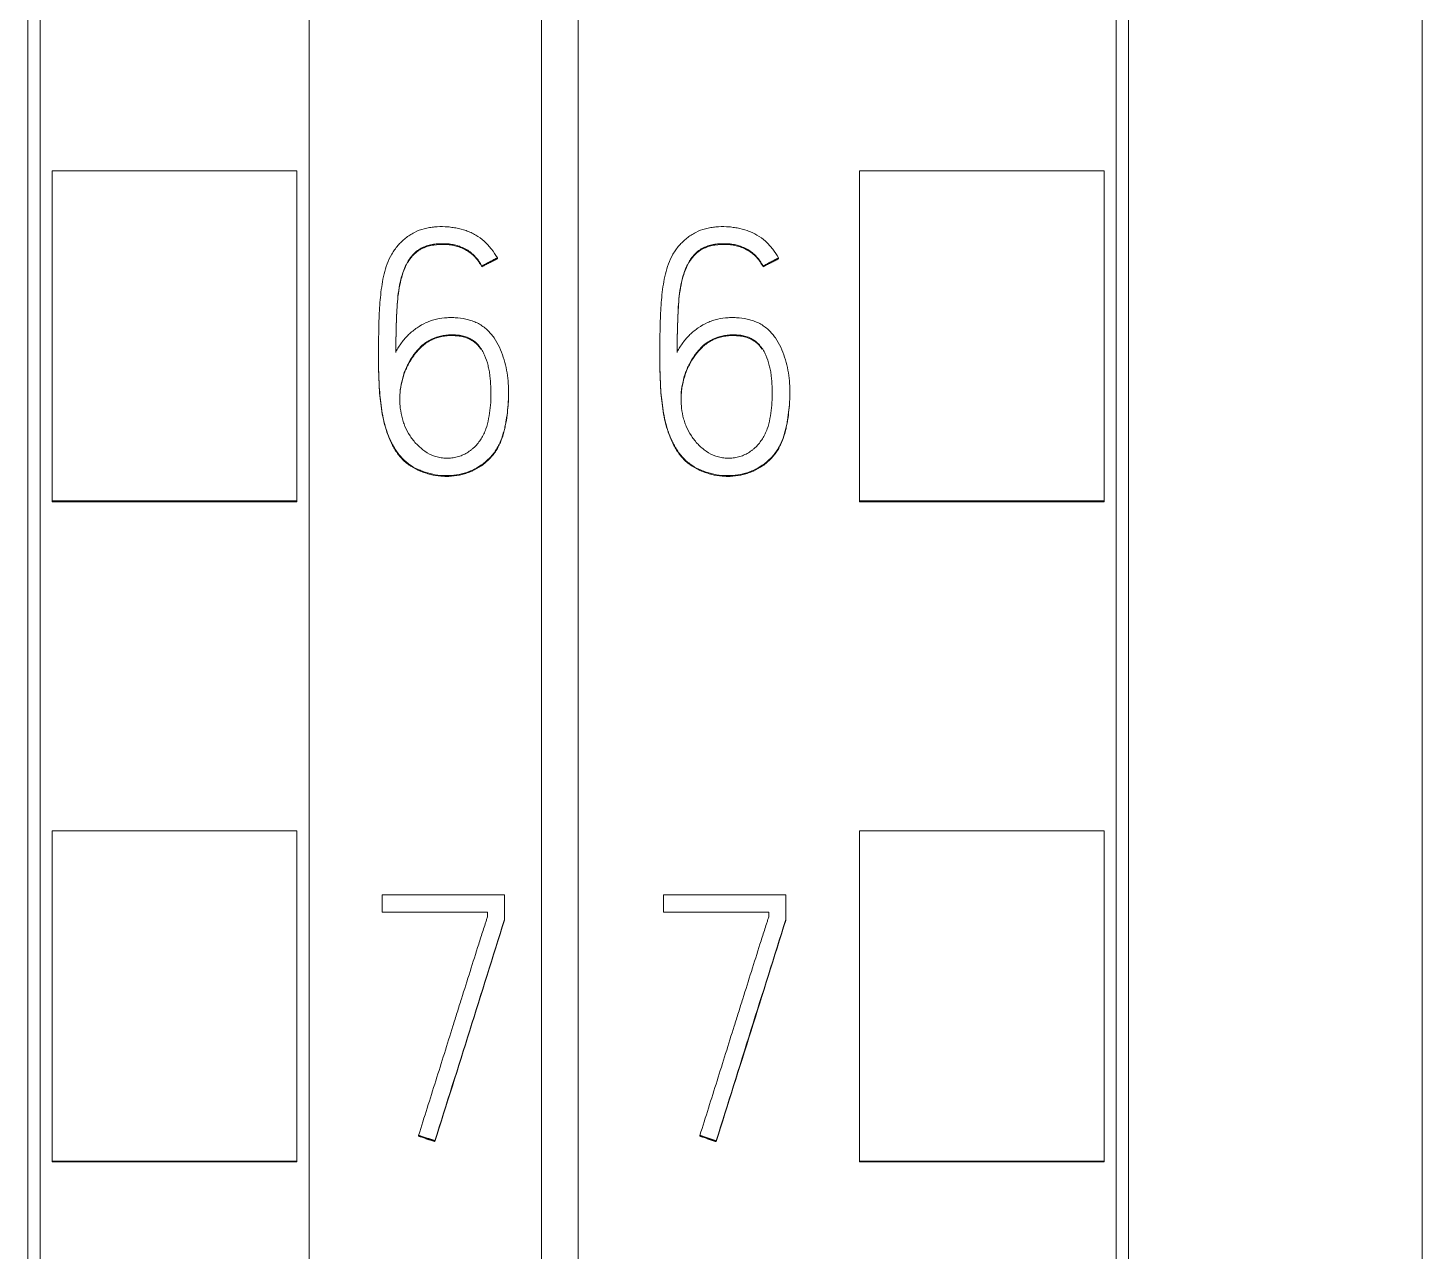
# Model space of a CAD drawing. Header units: millimetres. Extents: x 1359 to 3577, y 1336 to 3557.
# Drawn here: x 2676.27 to 2687.67, y 2942.38 to 2952.38 of the extents above; entities that cross this region are included whole.
import ezdxf

# ---------------------------------------------------------------- set-up
doc = ezdxf.new("R2010")
doc.units = ezdxf.units.MM
doc.layers.add('000-PI-Oprema', color=30, linetype='Continuous', lineweight=5)

msp = doc.modelspace()

# ---------------------------------------------------------------- linework, layer by layer
at = {"layer": '000-PI-Oprema', "color": 0, "linetype": 'ByBlock', "lineweight": 0}
for p, q in [((2680.771, 3041.237), (2680.771, 2927.819)), ((2680.771, 3041.237), (2680.771, 2927.819)), ((2676.371, 2930.141), (2676.371, 3038.956)), ((2685.171, 3038.956), (2685.171, 2930.141)), ((2678.571, 2974.306), (2678.571, 2910.351)), ((2680.471, 2974.306), (2680.471, 2910.351)), ((2676.471, 2948.514), (2676.471, 2951.215)), ((2676.471, 2951.215), (2678.471, 2951.215)), ((2678.471, 2948.514), (2678.471, 2951.215)), ((2683.071, 2948.514), (2683.071, 2951.215)), ((2685.071, 2951.215), (2683.071, 2951.215)), ((2685.071, 2948.514), (2685.071, 2951.215)), ((2679.982, 2950.435), (2679.982, 2950.429)), ((2680.11, 2950.502), (2680.11, 2950.495)), ((2682.282, 2950.435), (2682.282, 2950.429)), ((2682.41, 2950.502), (2682.41, 2950.495)), ((2679.138, 2949.695), (2679.138, 2949.689)), ((2681.438, 2949.695), (2681.438, 2949.689)), ((2680.202, 2949.395), (2680.202, 2949.401)), ((2682.502, 2949.395), (2682.502, 2949.401)), ((2676.471, 2948.506), (2676.471, 2948.514)), ((2676.471, 2948.514), (2678.471, 2948.514)), ((2676.471, 2948.506), (2678.471, 2948.506)), ((2678.471, 2948.506), (2678.471, 2948.514)), ((2683.071, 2948.506), (2683.071, 2948.514)), ((2685.071, 2948.514), (2683.071, 2948.514)), ((2685.071, 2948.506), (2683.071, 2948.506)), ((2685.071, 2948.506), (2685.071, 2948.514)), ((2676.471, 2943.113), (2676.471, 2945.814)), ((2676.471, 2945.814), (2678.471, 2945.814)), ((2678.471, 2943.113), (2678.471, 2945.814)), ((2683.071, 2943.113), (2683.071, 2945.814)), ((2685.071, 2945.814), (2683.071, 2945.814)), ((2685.071, 2943.113), (2685.071, 2945.814)), ((2679.169, 2945.149), (2679.169, 2945.291)), ((2679.169, 2945.291), (2680.168, 2945.291)), ((2680.168, 2945.291), (2680.168, 2945.088)), ((2681.469, 2945.149), (2681.469, 2945.291)), ((2681.469, 2945.291), (2682.468, 2945.291)), ((2682.468, 2945.291), (2682.468, 2945.088)), ((2680.029, 2945.149), (2679.169, 2945.149)), ((2680.029, 2945.11), (2680.029, 2945.149)), ((2680.168, 2945.088), (2680.168, 2945.082)), ((2682.329, 2945.149), (2681.469, 2945.149)), ((2682.329, 2945.11), (2682.329, 2945.149)), ((2682.468, 2945.088), (2682.468, 2945.082)), ((2679.466, 2943.323), (2679.466, 2943.317)), ((2679.599, 2943.279), (2679.599, 2943.272)), ((2681.766, 2943.323), (2681.766, 2943.317)), ((2681.899, 2943.279), (2681.899, 2943.272)), ((2676.471, 2943.106), (2676.471, 2943.113)), ((2676.471, 2943.113), (2678.471, 2943.113)), ((2676.471, 2943.106), (2678.471, 2943.106)), ((2678.471, 2943.106), (2678.471, 2943.113)), ((2683.071, 2943.106), (2683.071, 2943.113)), ((2685.071, 2943.113), (2683.071, 2943.113)), ((2685.071, 2943.106), (2683.071, 2943.106)), ((2685.071, 2943.106), (2685.071, 2943.113))]:
    msp.add_line(p, q, dxfattribs=at)
for centre, major_axis, ratio, start_param, end_param in [((2692.381, 2921.33), (315.562, 1005.234), 0.017816, 1.552753, 1.554553), ((2692.212, 2921.646), (313.38, 998.269), 0.017694, 1.552872, 1.554685), ((2694.58, 2921.521), (314.236, 1001.002), 0.017743, 1.552827, 1.554635), ((2694.599, 2921.477), (314.539, 1001.971), 0.017758, 1.552804, 1.55461)]:
    msp.add_ellipse(centre, major_axis=major_axis, ratio=ratio, start_param=start_param, end_param=end_param, dxfattribs=at)
for points, knots in [([(2676.271, 2929.856), (2676.271, 2933.196), (2676.271, 2941.161), (2676.271, 2953.801), (2676.271, 2969.287), (2676.271, 2983.582), (2676.271, 2997.792), (2676.271, 3012.358), (2676.271, 3026.528), (2676.271, 3036.098), (2676.271, 3039.142)], [0, 0, 0, 0, 0.091483, 0.21812, 0.346206, 0.515858, 0.610111, 0.736264, 0.916066, 1, 1, 1, 1]), ([(2685.271, 3039.142), (2685.271, 3036.098), (2685.271, 3026.528), (2685.271, 3012.358), (2685.271, 2997.792), (2685.271, 2983.582), (2685.271, 2969.287), (2685.271, 2953.801), (2685.271, 2941.161), (2685.271, 2933.196), (2685.271, 2929.856)], [0, 0, 0, 0, 0.083934, 0.263736, 0.389889, 0.484142, 0.653794, 0.78188, 0.908517, 1, 1, 1, 1]), ([(2687.671, 3036.077), (2687.671, 3034.053), (2687.671, 3025.504), (2687.671, 3012.358), (2687.671, 2997.792), (2687.671, 2983.582), (2687.671, 2969.287), (2687.671, 2953.801), (2687.671, 2941.043), (2687.671, 2932.161), (2687.671, 2927.904), (2687.671, 2927.106)], [0, 0, 0, 0, 0.055935, 0.236292, 0.362833, 0.457376, 0.627551, 0.756032, 0.883059, 0.978086, 1, 1, 1, 1]), ([(2680.11, 2950.502), (2680.095, 2950.527), (2680.079, 2950.551), (2680.053, 2950.585), (2680.043, 2950.596), (2680.024, 2950.617), (2680.013, 2950.628), (2679.981, 2950.657), (2679.958, 2950.674), (2679.92, 2950.696), (2679.908, 2950.702), (2679.881, 2950.714), (2679.867, 2950.72), (2679.827, 2950.734), (2679.799, 2950.741), (2679.756, 2950.749), (2679.742, 2950.751), (2679.713, 2950.755), (2679.699, 2950.756), (2679.655, 2950.758), (2679.626, 2950.758), (2679.583, 2950.754), (2679.569, 2950.752), (2679.541, 2950.747), (2679.526, 2950.744), (2679.484, 2950.733), (2679.457, 2950.723), (2679.419, 2950.703), (2679.406, 2950.696), (2679.382, 2950.68), (2679.37, 2950.671), (2679.336, 2950.644), (2679.315, 2950.624), (2679.287, 2950.591), (2679.278, 2950.58), (2679.261, 2950.556), (2679.253, 2950.544), (2679.232, 2950.506), (2679.22, 2950.48), (2679.199, 2950.425), (2679.191, 2950.398), (2679.177, 2950.342), (2679.172, 2950.314), (2679.163, 2950.257), (2679.159, 2950.229), (2679.15, 2950.143), (2679.146, 2950.086), (2679.141, 2949.971), (2679.14, 2949.913), (2679.138, 2949.741), (2679.137, 2949.625), (2679.143, 2949.482), (2679.144, 2949.453), (2679.148, 2949.396), (2679.151, 2949.368), (2679.16, 2949.282), (2679.169, 2949.225), (2679.185, 2949.155), (2679.189, 2949.141), (2679.197, 2949.113), (2679.201, 2949.099), (2679.215, 2949.058), (2679.226, 2949.031), (2679.244, 2948.992), (2679.25, 2948.979), (2679.264, 2948.953), (2679.272, 2948.941), (2679.296, 2948.904), (2679.314, 2948.881), (2679.344, 2948.85), (2679.355, 2948.84), (2679.377, 2948.822), (2679.389, 2948.813), (2679.425, 2948.789), (2679.451, 2948.775), (2679.491, 2948.758), (2679.505, 2948.753), (2679.532, 2948.744), (2679.546, 2948.74), (2679.588, 2948.73), (2679.617, 2948.725), (2679.66, 2948.721), (2679.675, 2948.72), (2679.704, 2948.72), (2679.719, 2948.72), (2679.762, 2948.723), (2679.79, 2948.728), (2679.832, 2948.738), (2679.846, 2948.742), (2679.874, 2948.752), (2679.887, 2948.757), (2679.927, 2948.775), (2679.952, 2948.789), (2679.988, 2948.814), (2680, 2948.822), (2680.022, 2948.841), (2680.033, 2948.851), (2680.064, 2948.882), (2680.082, 2948.904), (2680.105, 2948.941), (2680.113, 2948.953), (2680.126, 2948.979), (2680.132, 2948.993), (2680.149, 2949.033), (2680.157, 2949.06), (2680.168, 2949.102), (2680.172, 2949.116), (2680.177, 2949.145), (2680.18, 2949.159), (2680.187, 2949.202), (2680.191, 2949.231), (2680.2, 2949.317), (2680.203, 2949.375), (2680.2, 2949.461), (2680.199, 2949.489), (2680.192, 2949.547), (2680.187, 2949.576), (2680.175, 2949.633), (2680.168, 2949.661), (2680.149, 2949.717), (2680.139, 2949.744), (2680.114, 2949.797), (2680.1, 2949.823), (2680.067, 2949.871), (2680.048, 2949.893), (2680.016, 2949.923), (2680.004, 2949.932), (2679.98, 2949.949), (2679.968, 2949.957), (2679.942, 2949.971), (2679.928, 2949.977), (2679.901, 2949.987), (2679.887, 2949.992), (2679.845, 2950.003), (2679.816, 2950.008), (2679.772, 2950.012), (2679.757, 2950.013), (2679.728, 2950.014), (2679.713, 2950.013), (2679.669, 2950.011), (2679.64, 2950.007), (2679.597, 2949.997), (2679.583, 2949.993), (2679.555, 2949.984), (2679.542, 2949.978), (2679.502, 2949.961), (2679.477, 2949.946), (2679.441, 2949.921), (2679.429, 2949.912), (2679.406, 2949.894), (2679.395, 2949.884), (2679.364, 2949.854), (2679.344, 2949.832), (2679.31, 2949.784), (2679.294, 2949.759), (2679.28, 2949.733)], [0, 0, 0, 0, 0.015625, 0.015625, 0.023438, 0.023438, 0.03125, 0.03125, 0.046875, 0.046875, 0.054688, 0.054688, 0.0625, 0.0625, 0.078125, 0.078125, 0.085938, 0.085938, 0.09375, 0.09375, 0.109375, 0.109375, 0.117188, 0.117188, 0.125, 0.125, 0.140625, 0.140625, 0.148438, 0.148438, 0.15625, 0.15625, 0.171875, 0.171875, 0.179688, 0.179688, 0.1875, 0.1875, 0.203125, 0.203125, 0.21875, 0.21875, 0.234375, 0.234375, 0.25, 0.25, 0.28125, 0.28125, 0.3125, 0.3125, 0.375, 0.375, 0.390625, 0.390625, 0.40625, 0.40625, 0.4375, 0.4375, 0.445313, 0.445313, 0.453125, 0.453125, 0.46875, 0.46875, 0.476563, 0.476563, 0.484375, 0.484375, 0.5, 0.5, 0.507813, 0.507813, 0.515625, 0.515625, 0.53125, 0.53125, 0.539063, 0.539063, 0.546875, 0.546875, 0.5625, 0.5625, 0.570313, 0.570313, 0.578125, 0.578125, 0.59375, 0.59375, 0.601563, 0.601563, 0.609375, 0.609375, 0.625, 0.625, 0.632813, 0.632813, 0.640625, 0.640625, 0.65625, 0.65625, 0.664063, 0.664063, 0.671875, 0.671875, 0.6875, 0.6875, 0.695313, 0.695313, 0.703125, 0.703125, 0.71875, 0.71875, 0.75, 0.75, 0.765625, 0.765625, 0.78125, 0.78125, 0.796875, 0.796875, 0.8125, 0.8125, 0.828125, 0.828125, 0.84375, 0.84375, 0.851563, 0.851563, 0.859375, 0.859375, 0.867188, 0.867188, 0.875, 0.875, 0.890625, 0.890625, 0.898438, 0.898438, 0.90625, 0.90625, 0.921875, 0.921875, 0.929688, 0.929688, 0.9375, 0.9375, 0.953125, 0.953125, 0.960938, 0.960938, 0.96875, 0.96875, 0.984375, 0.984375, 1, 1, 1, 1]), ([(2682.41, 2950.502), (2682.395, 2950.527), (2682.379, 2950.551), (2682.353, 2950.585), (2682.343, 2950.596), (2682.324, 2950.617), (2682.313, 2950.628), (2682.281, 2950.657), (2682.258, 2950.674), (2682.22, 2950.696), (2682.208, 2950.702), (2682.181, 2950.714), (2682.167, 2950.72), (2682.127, 2950.734), (2682.099, 2950.741), (2682.056, 2950.749), (2682.042, 2950.751), (2682.013, 2950.755), (2681.999, 2950.756), (2681.955, 2950.758), (2681.926, 2950.758), (2681.883, 2950.754), (2681.869, 2950.752), (2681.841, 2950.747), (2681.826, 2950.744), (2681.784, 2950.733), (2681.757, 2950.723), (2681.719, 2950.703), (2681.706, 2950.696), (2681.682, 2950.68), (2681.67, 2950.671), (2681.636, 2950.644), (2681.615, 2950.624), (2681.587, 2950.591), (2681.578, 2950.58), (2681.561, 2950.556), (2681.553, 2950.544), (2681.532, 2950.506), (2681.52, 2950.48), (2681.499, 2950.425), (2681.491, 2950.398), (2681.477, 2950.342), (2681.472, 2950.314), (2681.463, 2950.257), (2681.459, 2950.229), (2681.45, 2950.143), (2681.446, 2950.086), (2681.441, 2949.971), (2681.44, 2949.913), (2681.438, 2949.741), (2681.437, 2949.625), (2681.443, 2949.482), (2681.444, 2949.453), (2681.448, 2949.396), (2681.451, 2949.368), (2681.46, 2949.282), (2681.469, 2949.225), (2681.485, 2949.155), (2681.489, 2949.141), (2681.497, 2949.113), (2681.501, 2949.099), (2681.515, 2949.058), (2681.526, 2949.031), (2681.544, 2948.992), (2681.55, 2948.979), (2681.564, 2948.953), (2681.572, 2948.941), (2681.596, 2948.904), (2681.614, 2948.881), (2681.644, 2948.85), (2681.655, 2948.84), (2681.677, 2948.822), (2681.689, 2948.813), (2681.725, 2948.789), (2681.751, 2948.775), (2681.791, 2948.758), (2681.805, 2948.753), (2681.832, 2948.744), (2681.846, 2948.74), (2681.888, 2948.73), (2681.917, 2948.725), (2681.96, 2948.721), (2681.975, 2948.72), (2682.004, 2948.72), (2682.019, 2948.72), (2682.062, 2948.723), (2682.09, 2948.728), (2682.132, 2948.738), (2682.146, 2948.742), (2682.174, 2948.752), (2682.187, 2948.757), (2682.227, 2948.775), (2682.252, 2948.789), (2682.288, 2948.814), (2682.3, 2948.822), (2682.322, 2948.841), (2682.333, 2948.851), (2682.364, 2948.882), (2682.382, 2948.904), (2682.405, 2948.941), (2682.413, 2948.953), (2682.426, 2948.979), (2682.432, 2948.993), (2682.449, 2949.033), (2682.457, 2949.06), (2682.468, 2949.102), (2682.472, 2949.116), (2682.477, 2949.145), (2682.48, 2949.159), (2682.487, 2949.202), (2682.491, 2949.231), (2682.5, 2949.317), (2682.503, 2949.375), (2682.5, 2949.461), (2682.499, 2949.489), (2682.492, 2949.547), (2682.487, 2949.576), (2682.475, 2949.633), (2682.468, 2949.661), (2682.449, 2949.717), (2682.439, 2949.744), (2682.414, 2949.797), (2682.4, 2949.823), (2682.367, 2949.871), (2682.348, 2949.893), (2682.316, 2949.923), (2682.304, 2949.932), (2682.28, 2949.949), (2682.268, 2949.957), (2682.242, 2949.971), (2682.228, 2949.977), (2682.201, 2949.987), (2682.187, 2949.992), (2682.145, 2950.003), (2682.116, 2950.008), (2682.072, 2950.012), (2682.057, 2950.013), (2682.028, 2950.014), (2682.013, 2950.013), (2681.969, 2950.011), (2681.94, 2950.007), (2681.897, 2949.997), (2681.883, 2949.993), (2681.855, 2949.984), (2681.842, 2949.978), (2681.802, 2949.961), (2681.777, 2949.946), (2681.741, 2949.921), (2681.729, 2949.912), (2681.706, 2949.894), (2681.695, 2949.884), (2681.664, 2949.854), (2681.644, 2949.832), (2681.61, 2949.784), (2681.594, 2949.759), (2681.58, 2949.733)], [0, 0, 0, 0, 0.015625, 0.015625, 0.023438, 0.023438, 0.03125, 0.03125, 0.046875, 0.046875, 0.054688, 0.054688, 0.0625, 0.0625, 0.078125, 0.078125, 0.085938, 0.085938, 0.09375, 0.09375, 0.109375, 0.109375, 0.117188, 0.117188, 0.125, 0.125, 0.140625, 0.140625, 0.148438, 0.148438, 0.15625, 0.15625, 0.171875, 0.171875, 0.179688, 0.179688, 0.1875, 0.1875, 0.203125, 0.203125, 0.21875, 0.21875, 0.234375, 0.234375, 0.25, 0.25, 0.28125, 0.28125, 0.3125, 0.3125, 0.375, 0.375, 0.390625, 0.390625, 0.40625, 0.40625, 0.4375, 0.4375, 0.445313, 0.445313, 0.453125, 0.453125, 0.46875, 0.46875, 0.476563, 0.476563, 0.484375, 0.484375, 0.5, 0.5, 0.507813, 0.507813, 0.515625, 0.515625, 0.53125, 0.53125, 0.539063, 0.539063, 0.546875, 0.546875, 0.5625, 0.5625, 0.570313, 0.570313, 0.578125, 0.578125, 0.59375, 0.59375, 0.601563, 0.601563, 0.609375, 0.609375, 0.625, 0.625, 0.632813, 0.632813, 0.640625, 0.640625, 0.65625, 0.65625, 0.664063, 0.664063, 0.671875, 0.671875, 0.6875, 0.6875, 0.695313, 0.695313, 0.703125, 0.703125, 0.71875, 0.71875, 0.75, 0.75, 0.765625, 0.765625, 0.78125, 0.78125, 0.796875, 0.796875, 0.8125, 0.8125, 0.828125, 0.828125, 0.84375, 0.84375, 0.851563, 0.851563, 0.859375, 0.859375, 0.867188, 0.867188, 0.875, 0.875, 0.890625, 0.890625, 0.898438, 0.898438, 0.90625, 0.90625, 0.921875, 0.921875, 0.929688, 0.929688, 0.9375, 0.9375, 0.953125, 0.953125, 0.960938, 0.960938, 0.96875, 0.96875, 0.984375, 0.984375, 1, 1, 1, 1]), ([(2679.28, 2949.733), (2679.28, 2949.794), (2679.281, 2949.855), (2679.283, 2949.947), (2679.284, 2949.977), (2679.286, 2950.038), (2679.288, 2950.069), (2679.291, 2950.13), (2679.294, 2950.16), (2679.301, 2950.22), (2679.305, 2950.251), (2679.314, 2950.296), (2679.317, 2950.311), (2679.325, 2950.341), (2679.329, 2950.356), (2679.343, 2950.4), (2679.355, 2950.429), (2679.373, 2950.463), (2679.377, 2950.47), (2679.385, 2950.483), (2679.389, 2950.489), (2679.403, 2950.508), (2679.413, 2950.52), (2679.429, 2950.537), (2679.434, 2950.542), (2679.446, 2950.553), (2679.452, 2950.558), (2679.471, 2950.571), (2679.484, 2950.579), (2679.505, 2950.589), (2679.512, 2950.592), (2679.527, 2950.598), (2679.534, 2950.6), (2679.557, 2950.607), (2679.572, 2950.61), (2679.602, 2950.615), (2679.618, 2950.617), (2679.649, 2950.618), (2679.664, 2950.618), (2679.695, 2950.617), (2679.711, 2950.616), (2679.741, 2950.612), (2679.764, 2950.607), (2679.786, 2950.601), (2679.801, 2950.596), (2679.808, 2950.593), (2679.83, 2950.584), (2679.844, 2950.577), (2679.871, 2950.562), (2679.883, 2950.553), (2679.902, 2950.539), (2679.908, 2950.533), (2679.919, 2950.523), (2679.924, 2950.517), (2679.94, 2950.5), (2679.95, 2950.488), (2679.967, 2950.463), (2679.975, 2950.449), (2679.982, 2950.435)], [0, 0, 0, 0, 0.125, 0.125, 0.1875, 0.1875, 0.25, 0.25, 0.3125, 0.3125, 0.375, 0.375, 0.40625, 0.40625, 0.4375, 0.4375, 0.5, 0.5, 0.515625, 0.515625, 0.53125, 0.53125, 0.5625, 0.5625, 0.578125, 0.578125, 0.59375, 0.59375, 0.625, 0.625, 0.640625, 0.640625, 0.65625, 0.65625, 0.6875, 0.6875, 0.71875, 0.71875, 0.75, 0.75, 0.78125, 0.78125, 0.8125, 0.828125, 0.828125, 0.84375, 0.84375, 0.875, 0.875, 0.90625, 0.90625, 0.921875, 0.921875, 0.9375, 0.9375, 0.96875, 0.96875, 1, 1, 1, 1]), ([(2679.982, 2950.429), (2679.968, 2950.457), (2679.951, 2950.482), (2679.925, 2950.51), (2679.92, 2950.516), (2679.908, 2950.527), (2679.903, 2950.532), (2679.884, 2950.546), (2679.859, 2950.564), (2679.831, 2950.577), (2679.803, 2950.589), (2679.788, 2950.594), (2679.758, 2950.602), (2679.743, 2950.606), (2679.712, 2950.61), (2679.697, 2950.611), (2679.65, 2950.613), (2679.62, 2950.611), (2679.574, 2950.604), (2679.559, 2950.601), (2679.529, 2950.593), (2679.514, 2950.587), (2679.493, 2950.577), (2679.487, 2950.574), (2679.473, 2950.566), (2679.467, 2950.562), (2679.448, 2950.548), (2679.43, 2950.533), (2679.415, 2950.516), (2679.405, 2950.504), (2679.4, 2950.498), (2679.386, 2950.479), (2679.378, 2950.466), (2679.363, 2950.439), (2679.357, 2950.425), (2679.345, 2950.396), (2679.339, 2950.382), (2679.325, 2950.337), (2679.318, 2950.308), (2679.306, 2950.248), (2679.301, 2950.217), (2679.294, 2950.157), (2679.292, 2950.126), (2679.288, 2950.065), (2679.286, 2950.034), (2679.284, 2949.973), (2679.283, 2949.942), (2679.281, 2949.85), (2679.28, 2949.788), (2679.28, 2949.727)], [0, 0, 0, 0, 0.0625, 0.0625, 0.078125, 0.078125, 0.09375, 0.09375, 0.125, 0.15625, 0.15625, 0.1875, 0.1875, 0.21875, 0.21875, 0.25, 0.25, 0.3125, 0.3125, 0.34375, 0.34375, 0.375, 0.375, 0.390625, 0.390625, 0.40625, 0.40625, 0.4375, 0.453125, 0.453125, 0.46875, 0.46875, 0.5, 0.5, 0.53125, 0.53125, 0.5625, 0.5625, 0.625, 0.625, 0.6875, 0.6875, 0.75, 0.75, 0.8125, 0.8125, 0.875, 0.875, 1, 1, 1, 1]), ([(2681.58, 2949.733), (2681.58, 2949.794), (2681.581, 2949.855), (2681.583, 2949.947), (2681.584, 2949.977), (2681.586, 2950.038), (2681.588, 2950.069), (2681.591, 2950.13), (2681.594, 2950.16), (2681.601, 2950.22), (2681.605, 2950.251), (2681.614, 2950.296), (2681.617, 2950.311), (2681.625, 2950.341), (2681.629, 2950.356), (2681.643, 2950.4), (2681.655, 2950.429), (2681.673, 2950.463), (2681.677, 2950.47), (2681.685, 2950.483), (2681.689, 2950.489), (2681.703, 2950.508), (2681.713, 2950.52), (2681.729, 2950.537), (2681.734, 2950.542), (2681.746, 2950.553), (2681.752, 2950.558), (2681.771, 2950.571), (2681.784, 2950.579), (2681.805, 2950.589), (2681.812, 2950.592), (2681.827, 2950.598), (2681.834, 2950.6), (2681.857, 2950.607), (2681.872, 2950.61), (2681.902, 2950.615), (2681.918, 2950.617), (2681.949, 2950.618), (2681.964, 2950.618), (2681.995, 2950.617), (2682.011, 2950.616), (2682.041, 2950.612), (2682.064, 2950.607), (2682.086, 2950.601), (2682.101, 2950.596), (2682.108, 2950.593), (2682.13, 2950.584), (2682.144, 2950.577), (2682.171, 2950.562), (2682.183, 2950.553), (2682.202, 2950.539), (2682.208, 2950.533), (2682.219, 2950.523), (2682.224, 2950.517), (2682.24, 2950.5), (2682.25, 2950.488), (2682.267, 2950.463), (2682.275, 2950.449), (2682.282, 2950.435)], [0, 0, 0, 0, 0.125, 0.125, 0.1875, 0.1875, 0.25, 0.25, 0.3125, 0.3125, 0.375, 0.375, 0.40625, 0.40625, 0.4375, 0.4375, 0.5, 0.5, 0.515625, 0.515625, 0.53125, 0.53125, 0.5625, 0.5625, 0.578125, 0.578125, 0.59375, 0.59375, 0.625, 0.625, 0.640625, 0.640625, 0.65625, 0.65625, 0.6875, 0.6875, 0.71875, 0.71875, 0.75, 0.75, 0.78125, 0.78125, 0.8125, 0.828125, 0.828125, 0.84375, 0.84375, 0.875, 0.875, 0.90625, 0.90625, 0.921875, 0.921875, 0.9375, 0.9375, 0.96875, 0.96875, 1, 1, 1, 1]), ([(2682.282, 2950.429), (2682.268, 2950.457), (2682.251, 2950.482), (2682.225, 2950.51), (2682.22, 2950.516), (2682.208, 2950.527), (2682.203, 2950.532), (2682.184, 2950.546), (2682.159, 2950.564), (2682.131, 2950.577), (2682.103, 2950.589), (2682.088, 2950.594), (2682.058, 2950.602), (2682.043, 2950.606), (2682.012, 2950.61), (2681.997, 2950.611), (2681.95, 2950.613), (2681.92, 2950.611), (2681.874, 2950.604), (2681.859, 2950.601), (2681.829, 2950.593), (2681.814, 2950.587), (2681.793, 2950.577), (2681.787, 2950.574), (2681.773, 2950.566), (2681.767, 2950.562), (2681.748, 2950.548), (2681.73, 2950.533), (2681.715, 2950.516), (2681.705, 2950.504), (2681.7, 2950.498), (2681.686, 2950.479), (2681.678, 2950.466), (2681.663, 2950.439), (2681.657, 2950.425), (2681.645, 2950.396), (2681.639, 2950.382), (2681.625, 2950.337), (2681.618, 2950.308), (2681.606, 2950.248), (2681.601, 2950.217), (2681.594, 2950.157), (2681.592, 2950.126), (2681.588, 2950.065), (2681.586, 2950.034), (2681.584, 2949.973), (2681.583, 2949.942), (2681.581, 2949.85), (2681.58, 2949.788), (2681.58, 2949.727)], [0, 0, 0, 0, 0.0625, 0.0625, 0.078125, 0.078125, 0.09375, 0.09375, 0.125, 0.15625, 0.15625, 0.1875, 0.1875, 0.21875, 0.21875, 0.25, 0.25, 0.3125, 0.3125, 0.34375, 0.34375, 0.375, 0.375, 0.390625, 0.390625, 0.40625, 0.40625, 0.4375, 0.453125, 0.453125, 0.46875, 0.46875, 0.5, 0.5, 0.53125, 0.53125, 0.5625, 0.5625, 0.625, 0.625, 0.6875, 0.6875, 0.75, 0.75, 0.8125, 0.8125, 0.875, 0.875, 1, 1, 1, 1]), ([(2679.553, 2949.827), (2679.579, 2949.842), (2679.606, 2949.852), (2679.649, 2949.863), (2679.664, 2949.866), (2679.693, 2949.87), (2679.722, 2949.872), (2679.752, 2949.872), (2679.781, 2949.87), (2679.796, 2949.869), (2679.825, 2949.864), (2679.839, 2949.86), (2679.867, 2949.851), (2679.881, 2949.845), (2679.907, 2949.831), (2679.919, 2949.822), (2679.941, 2949.803), (2679.951, 2949.792), (2679.969, 2949.769), (2679.978, 2949.757), (2679.993, 2949.732), (2679.999, 2949.719), (2680.017, 2949.678), (2680.027, 2949.651), (2680.037, 2949.608), (2680.04, 2949.594), (2680.046, 2949.565), (2680.048, 2949.55), (2680.053, 2949.507), (2680.055, 2949.478), (2680.057, 2949.419), (2680.058, 2949.39), (2680.056, 2949.303), (2680.05, 2949.245), (2680.033, 2949.159), (2680.026, 2949.13), (2680.011, 2949.089), (2680.005, 2949.075), (2679.993, 2949.048), (2679.986, 2949.035), (2679.962, 2948.998), (2679.944, 2948.975), (2679.918, 2948.949), (2679.912, 2948.944), (2679.901, 2948.935), (2679.895, 2948.93), (2679.878, 2948.917), (2679.866, 2948.909), (2679.84, 2948.895), (2679.827, 2948.889), (2679.799, 2948.878), (2679.771, 2948.87), (2679.742, 2948.865), (2679.712, 2948.863), (2679.698, 2948.863), (2679.668, 2948.864), (2679.654, 2948.866), (2679.625, 2948.871), (2679.61, 2948.875), (2679.568, 2948.889), (2679.542, 2948.903), (2679.506, 2948.928), (2679.494, 2948.937), (2679.472, 2948.956), (2679.45, 2948.976), (2679.431, 2948.998), (2679.413, 2949.021), (2679.404, 2949.033), (2679.38, 2949.07), (2679.366, 2949.095), (2679.349, 2949.136), (2679.344, 2949.15), (2679.335, 2949.178), (2679.331, 2949.192), (2679.321, 2949.235), (2679.317, 2949.264), (2679.313, 2949.307), (2679.312, 2949.322), (2679.312, 2949.351), (2679.312, 2949.366), (2679.314, 2949.41), (2679.318, 2949.439), (2679.329, 2949.496), (2679.336, 2949.525), (2679.35, 2949.566), (2679.356, 2949.58), (2679.367, 2949.607), (2679.373, 2949.62), (2679.393, 2949.659), (2679.408, 2949.684), (2679.434, 2949.719), (2679.443, 2949.731), (2679.462, 2949.753), (2679.472, 2949.764), (2679.504, 2949.795), (2679.527, 2949.813), (2679.553, 2949.827)], [0, 0, 0, 0, 0.03125, 0.03125, 0.046875, 0.046875, 0.0625, 0.078125, 0.078125, 0.09375, 0.09375, 0.109375, 0.109375, 0.125, 0.125, 0.140625, 0.140625, 0.15625, 0.15625, 0.171875, 0.171875, 0.1875, 0.1875, 0.21875, 0.21875, 0.234375, 0.234375, 0.25, 0.25, 0.28125, 0.28125, 0.3125, 0.3125, 0.375, 0.375, 0.40625, 0.40625, 0.421875, 0.421875, 0.4375, 0.4375, 0.46875, 0.46875, 0.476563, 0.476563, 0.484375, 0.484375, 0.5, 0.5, 0.515625, 0.515625, 0.53125, 0.546875, 0.546875, 0.5625, 0.5625, 0.578125, 0.578125, 0.59375, 0.59375, 0.625, 0.625, 0.640625, 0.640625, 0.65625, 0.671875, 0.671875, 0.6875, 0.6875, 0.71875, 0.71875, 0.734375, 0.734375, 0.75, 0.75, 0.78125, 0.78125, 0.796875, 0.796875, 0.8125, 0.8125, 0.84375, 0.84375, 0.875, 0.875, 0.890625, 0.890625, 0.90625, 0.90625, 0.9375, 0.9375, 0.953125, 0.953125, 0.96875, 0.96875, 1, 1, 1, 1]), ([(2679.974, 2949.756), (2679.969, 2949.763), (2679.964, 2949.769), (2679.95, 2949.787), (2679.94, 2949.798), (2679.923, 2949.812), (2679.917, 2949.817), (2679.905, 2949.825), (2679.899, 2949.829), (2679.88, 2949.839), (2679.866, 2949.845), (2679.838, 2949.854), (2679.824, 2949.858), (2679.795, 2949.863), (2679.781, 2949.864), (2679.751, 2949.866), (2679.737, 2949.866), (2679.693, 2949.864), (2679.664, 2949.861), (2679.621, 2949.85), (2679.607, 2949.845), (2679.586, 2949.837), (2679.58, 2949.834), (2679.566, 2949.828), (2679.56, 2949.825), (2679.553, 2949.821)], [0, 0, 0, 0, 0.053658, 0.053658, 0.148292, 0.148292, 0.195609, 0.195609, 0.242926, 0.242926, 0.33756, 0.33756, 0.432195, 0.432195, 0.526829, 0.526829, 0.621463, 0.621463, 0.810732, 0.810732, 0.905366, 0.905366, 0.952683, 0.952683, 1, 1, 1, 1]), ([(2681.853, 2949.827), (2681.879, 2949.842), (2681.906, 2949.852), (2681.949, 2949.863), (2681.964, 2949.866), (2681.993, 2949.87), (2682.022, 2949.872), (2682.052, 2949.872), (2682.081, 2949.87), (2682.096, 2949.869), (2682.125, 2949.864), (2682.139, 2949.86), (2682.167, 2949.851), (2682.181, 2949.845), (2682.207, 2949.831), (2682.219, 2949.822), (2682.241, 2949.803), (2682.251, 2949.792), (2682.269, 2949.769), (2682.278, 2949.757), (2682.293, 2949.732), (2682.299, 2949.719), (2682.317, 2949.678), (2682.327, 2949.651), (2682.337, 2949.608), (2682.34, 2949.594), (2682.346, 2949.565), (2682.348, 2949.55), (2682.353, 2949.507), (2682.355, 2949.478), (2682.357, 2949.419), (2682.358, 2949.39), (2682.356, 2949.303), (2682.35, 2949.245), (2682.333, 2949.159), (2682.326, 2949.13), (2682.311, 2949.089), (2682.305, 2949.075), (2682.293, 2949.048), (2682.286, 2949.035), (2682.262, 2948.998), (2682.244, 2948.975), (2682.218, 2948.949), (2682.212, 2948.944), (2682.201, 2948.935), (2682.195, 2948.93), (2682.178, 2948.917), (2682.166, 2948.909), (2682.14, 2948.895), (2682.127, 2948.889), (2682.099, 2948.878), (2682.071, 2948.87), (2682.042, 2948.865), (2682.012, 2948.863), (2681.998, 2948.863), (2681.968, 2948.864), (2681.954, 2948.866), (2681.925, 2948.871), (2681.91, 2948.875), (2681.868, 2948.889), (2681.842, 2948.903), (2681.806, 2948.928), (2681.794, 2948.937), (2681.772, 2948.956), (2681.75, 2948.976), (2681.731, 2948.998), (2681.713, 2949.021), (2681.704, 2949.033), (2681.68, 2949.07), (2681.666, 2949.095), (2681.649, 2949.136), (2681.644, 2949.15), (2681.635, 2949.178), (2681.631, 2949.192), (2681.621, 2949.235), (2681.617, 2949.264), (2681.613, 2949.307), (2681.612, 2949.322), (2681.612, 2949.351), (2681.612, 2949.366), (2681.614, 2949.41), (2681.618, 2949.439), (2681.629, 2949.496), (2681.636, 2949.525), (2681.65, 2949.566), (2681.656, 2949.58), (2681.667, 2949.607), (2681.673, 2949.62), (2681.693, 2949.659), (2681.708, 2949.684), (2681.734, 2949.719), (2681.743, 2949.731), (2681.762, 2949.753), (2681.772, 2949.764), (2681.804, 2949.795), (2681.827, 2949.813), (2681.853, 2949.827)], [0, 0, 0, 0, 0.03125, 0.03125, 0.046875, 0.046875, 0.0625, 0.078125, 0.078125, 0.09375, 0.09375, 0.109375, 0.109375, 0.125, 0.125, 0.140625, 0.140625, 0.15625, 0.15625, 0.171875, 0.171875, 0.1875, 0.1875, 0.21875, 0.21875, 0.234375, 0.234375, 0.25, 0.25, 0.28125, 0.28125, 0.3125, 0.3125, 0.375, 0.375, 0.40625, 0.40625, 0.421875, 0.421875, 0.4375, 0.4375, 0.46875, 0.46875, 0.476563, 0.476563, 0.484375, 0.484375, 0.5, 0.5, 0.515625, 0.515625, 0.53125, 0.546875, 0.546875, 0.5625, 0.5625, 0.578125, 0.578125, 0.59375, 0.59375, 0.625, 0.625, 0.640625, 0.640625, 0.65625, 0.671875, 0.671875, 0.6875, 0.6875, 0.71875, 0.71875, 0.734375, 0.734375, 0.75, 0.75, 0.78125, 0.78125, 0.796875, 0.796875, 0.8125, 0.8125, 0.84375, 0.84375, 0.875, 0.875, 0.890625, 0.890625, 0.90625, 0.90625, 0.9375, 0.9375, 0.953125, 0.953125, 0.96875, 0.96875, 1, 1, 1, 1]), ([(2682.274, 2949.756), (2682.269, 2949.763), (2682.264, 2949.769), (2682.25, 2949.787), (2682.24, 2949.798), (2682.223, 2949.812), (2682.217, 2949.817), (2682.205, 2949.825), (2682.199, 2949.829), (2682.18, 2949.839), (2682.166, 2949.845), (2682.138, 2949.854), (2682.124, 2949.858), (2682.095, 2949.863), (2682.081, 2949.864), (2682.051, 2949.866), (2682.037, 2949.866), (2681.993, 2949.864), (2681.964, 2949.861), (2681.921, 2949.85), (2681.907, 2949.845), (2681.886, 2949.837), (2681.88, 2949.834), (2681.866, 2949.828), (2681.86, 2949.825), (2681.853, 2949.821)], [0, 0, 0, 0, 0.053658, 0.053658, 0.148292, 0.148292, 0.195609, 0.195609, 0.242926, 0.242926, 0.33756, 0.33756, 0.432195, 0.432195, 0.526829, 0.526829, 0.621463, 0.621463, 0.810732, 0.810732, 0.905366, 0.905366, 0.952683, 0.952683, 1, 1, 1, 1]), ([(2679.553, 2949.821), (2679.527, 2949.806), (2679.504, 2949.788), (2679.473, 2949.758), (2679.463, 2949.747), (2679.443, 2949.725), (2679.434, 2949.713), (2679.409, 2949.678), (2679.393, 2949.653), (2679.373, 2949.614), (2679.367, 2949.601), (2679.356, 2949.574), (2679.35, 2949.56), (2679.336, 2949.518), (2679.329, 2949.49), (2679.321, 2949.447), (2679.318, 2949.433), (2679.315, 2949.403), (2679.314, 2949.389), (2679.312, 2949.363), (2679.312, 2949.353), (2679.312, 2949.342)], [0, 0, 0, 0, 0.157109, 0.157109, 0.235664, 0.235664, 0.314218, 0.314218, 0.471328, 0.471328, 0.549882, 0.549882, 0.628437, 0.628437, 0.785546, 0.785546, 0.864101, 0.864101, 0.942655, 0.942655, 1, 1, 1, 1]), ([(2681.853, 2949.821), (2681.827, 2949.806), (2681.804, 2949.788), (2681.773, 2949.758), (2681.763, 2949.747), (2681.743, 2949.725), (2681.734, 2949.713), (2681.709, 2949.678), (2681.693, 2949.653), (2681.673, 2949.614), (2681.667, 2949.601), (2681.656, 2949.574), (2681.65, 2949.56), (2681.636, 2949.518), (2681.629, 2949.49), (2681.621, 2949.447), (2681.618, 2949.433), (2681.615, 2949.403), (2681.614, 2949.389), (2681.612, 2949.363), (2681.612, 2949.353), (2681.612, 2949.342)], [0, 0, 0, 0, 0.157109, 0.157109, 0.235664, 0.235664, 0.314218, 0.314218, 0.471328, 0.471328, 0.549882, 0.549882, 0.628437, 0.628437, 0.785546, 0.785546, 0.864101, 0.864101, 0.942655, 0.942655, 1, 1, 1, 1]), ([(2680.202, 2949.396), (2680.202, 2949.349), (2680.199, 2949.303), (2680.191, 2949.228), (2680.188, 2949.2), (2680.181, 2949.157), (2680.178, 2949.143), (2680.172, 2949.114), (2680.169, 2949.1), (2680.158, 2949.057), (2680.15, 2949.03), (2680.133, 2948.989), (2680.127, 2948.976), (2680.114, 2948.95), (2680.107, 2948.937), (2680.084, 2948.9), (2680.066, 2948.878), (2680.035, 2948.847), (2680.025, 2948.837), (2680.003, 2948.818), (2679.991, 2948.809), (2679.955, 2948.784), (2679.93, 2948.77), (2679.89, 2948.752), (2679.876, 2948.747), (2679.849, 2948.737), (2679.835, 2948.733), (2679.793, 2948.722), (2679.764, 2948.718), (2679.721, 2948.714), (2679.706, 2948.714), (2679.677, 2948.714), (2679.662, 2948.715), (2679.619, 2948.719), (2679.591, 2948.723), (2679.548, 2948.734), (2679.534, 2948.738), (2679.506, 2948.747), (2679.493, 2948.752), (2679.453, 2948.768), (2679.427, 2948.782), (2679.397, 2948.801), (2679.391, 2948.805), (2679.379, 2948.814), (2679.373, 2948.819), (2679.356, 2948.832), (2679.346, 2948.842), (2679.315, 2948.873), (2679.297, 2948.896), (2679.273, 2948.932), (2679.266, 2948.945), (2679.252, 2948.97), (2679.245, 2948.983), (2679.227, 2949.022), (2679.216, 2949.049), (2679.198, 2949.104), (2679.19, 2949.132), (2679.176, 2949.188), (2679.17, 2949.217), (2679.161, 2949.274), (2679.153, 2949.331), (2679.148, 2949.388), (2679.144, 2949.446), (2679.143, 2949.474), (2679.139, 2949.565), (2679.138, 2949.627), (2679.138, 2949.689)], [0, 0, 0, 0, 0.061997, 0.061997, 0.100843, 0.100843, 0.120266, 0.120266, 0.139688, 0.139688, 0.178534, 0.178534, 0.197957, 0.197957, 0.217379, 0.217379, 0.256225, 0.256225, 0.275648, 0.275648, 0.295071, 0.295071, 0.333916, 0.333916, 0.353339, 0.353339, 0.372762, 0.372762, 0.411607, 0.411607, 0.43103, 0.43103, 0.450453, 0.450453, 0.489298, 0.489298, 0.508721, 0.508721, 0.528144, 0.528144, 0.566989, 0.566989, 0.5767, 0.5767, 0.586412, 0.586412, 0.605835, 0.605835, 0.64468, 0.64468, 0.664103, 0.664103, 0.683526, 0.683526, 0.722371, 0.722371, 0.761217, 0.761217, 0.800062, 0.800062, 0.838908, 0.877753, 0.877753, 0.916599, 0.916599, 1, 1, 1, 1]), ([(2682.502, 2949.396), (2682.502, 2949.349), (2682.499, 2949.303), (2682.491, 2949.228), (2682.488, 2949.2), (2682.481, 2949.157), (2682.478, 2949.143), (2682.472, 2949.114), (2682.469, 2949.1), (2682.458, 2949.057), (2682.45, 2949.03), (2682.433, 2948.989), (2682.427, 2948.976), (2682.414, 2948.95), (2682.407, 2948.937), (2682.384, 2948.9), (2682.366, 2948.878), (2682.335, 2948.847), (2682.325, 2948.837), (2682.303, 2948.818), (2682.291, 2948.809), (2682.255, 2948.784), (2682.23, 2948.77), (2682.19, 2948.752), (2682.176, 2948.747), (2682.149, 2948.737), (2682.135, 2948.733), (2682.093, 2948.722), (2682.064, 2948.718), (2682.021, 2948.714), (2682.006, 2948.714), (2681.977, 2948.714), (2681.962, 2948.715), (2681.919, 2948.719), (2681.891, 2948.723), (2681.848, 2948.734), (2681.834, 2948.738), (2681.806, 2948.747), (2681.793, 2948.752), (2681.753, 2948.768), (2681.727, 2948.782), (2681.697, 2948.801), (2681.691, 2948.805), (2681.679, 2948.814), (2681.673, 2948.819), (2681.656, 2948.832), (2681.646, 2948.842), (2681.615, 2948.873), (2681.597, 2948.896), (2681.573, 2948.932), (2681.566, 2948.945), (2681.552, 2948.97), (2681.545, 2948.983), (2681.527, 2949.022), (2681.516, 2949.049), (2681.498, 2949.104), (2681.49, 2949.132), (2681.476, 2949.188), (2681.47, 2949.217), (2681.461, 2949.274), (2681.453, 2949.331), (2681.448, 2949.388), (2681.444, 2949.446), (2681.443, 2949.474), (2681.439, 2949.565), (2681.438, 2949.627), (2681.438, 2949.689)], [0, 0, 0, 0, 0.061997, 0.061997, 0.100843, 0.100843, 0.120266, 0.120266, 0.139688, 0.139688, 0.178534, 0.178534, 0.197957, 0.197957, 0.217379, 0.217379, 0.256225, 0.256225, 0.275648, 0.275648, 0.295071, 0.295071, 0.333916, 0.333916, 0.353339, 0.353339, 0.372762, 0.372762, 0.411607, 0.411607, 0.43103, 0.43103, 0.450453, 0.450453, 0.489298, 0.489298, 0.508721, 0.508721, 0.528144, 0.528144, 0.566989, 0.566989, 0.5767, 0.5767, 0.586412, 0.586412, 0.605835, 0.605835, 0.64468, 0.64468, 0.664103, 0.664103, 0.683526, 0.683526, 0.722371, 0.722371, 0.761217, 0.761217, 0.800062, 0.800062, 0.838908, 0.877753, 0.877753, 0.916599, 0.916599, 1, 1, 1, 1]), ([(2679.466, 2943.323), (2679.513, 2943.472), (2679.56, 2943.621), (2679.63, 2943.845), (2679.653, 2943.919), (2679.7, 2944.068), (2679.723, 2944.143), (2679.758, 2944.254), (2679.77, 2944.292), (2679.793, 2944.366), (2679.805, 2944.403), (2679.84, 2944.515), (2679.864, 2944.59), (2679.91, 2944.739), (2679.934, 2944.813), (2679.969, 2944.925), (2679.981, 2944.962), (2679.999, 2945.018), (2680.005, 2945.036), (2680.014, 2945.064), (2680.017, 2945.073), (2680.023, 2945.092), (2680.026, 2945.101), (2680.029, 2945.11)], [0, 0, 0, 0, 0.25, 0.25, 0.375, 0.375, 0.5, 0.5, 0.5625, 0.5625, 0.625, 0.625, 0.75, 0.75, 0.875, 0.875, 0.9375, 0.9375, 0.96875, 0.96875, 0.984375, 0.984375, 1, 1, 1, 1]), ([(2681.766, 2943.323), (2681.813, 2943.472), (2681.86, 2943.621), (2681.93, 2943.845), (2681.953, 2943.919), (2682, 2944.068), (2682.023, 2944.143), (2682.058, 2944.254), (2682.07, 2944.292), (2682.093, 2944.366), (2682.105, 2944.403), (2682.14, 2944.515), (2682.164, 2944.59), (2682.21, 2944.739), (2682.234, 2944.813), (2682.269, 2944.925), (2682.281, 2944.962), (2682.299, 2945.018), (2682.305, 2945.036), (2682.314, 2945.064), (2682.317, 2945.073), (2682.323, 2945.092), (2682.326, 2945.101), (2682.329, 2945.11)], [0, 0, 0, 0, 0.25, 0.25, 0.375, 0.375, 0.5, 0.5, 0.5625, 0.5625, 0.625, 0.625, 0.75, 0.75, 0.875, 0.875, 0.9375, 0.9375, 0.96875, 0.96875, 0.984375, 0.984375, 1, 1, 1, 1])]:
    msp.add_open_spline(points, degree=3, knots=knots, dxfattribs=at)
for points, weights in [([(2679.982, 2950.435), (2680.046, 2950.468), (2680.11, 2950.502)], [0.500000005829, 0.499999994171, 0.500000005829]), ([(2680.11, 2950.495), (2680.046, 2950.462), (2679.982, 2950.429)], [0.49999999703, 0.50000000297, 0.49999999703]), ([(2682.282, 2950.435), (2682.346, 2950.468), (2682.41, 2950.502)], [0.500000044257, 0.499999955743, 0.500000044257]), ([(2682.41, 2950.495), (2682.346, 2950.462), (2682.282, 2950.429)], [0.500000040473, 0.499999959527, 0.500000040473]), ([(2679.599, 2943.279), (2679.533, 2943.301), (2679.466, 2943.323)], [0.499999995596, 0.500000004404, 0.499999995596]), ([(2679.466, 2943.317), (2679.533, 2943.295), (2679.599, 2943.272)], [0.499999557784, 0.500000442216, 0.499999557784]), ([(2681.899, 2943.279), (2681.833, 2943.301), (2681.766, 2943.323)], [0.499999996654, 0.500000003346, 0.499999996654]), ([(2681.766, 2943.317), (2681.833, 2943.295), (2681.899, 2943.272)], [0.500000549087, 0.499999450913, 0.500000549087])]:
    msp.add_rational_spline(points, weights, degree=2, dxfattribs=at)

doc.saveas('drawing.dxf')
